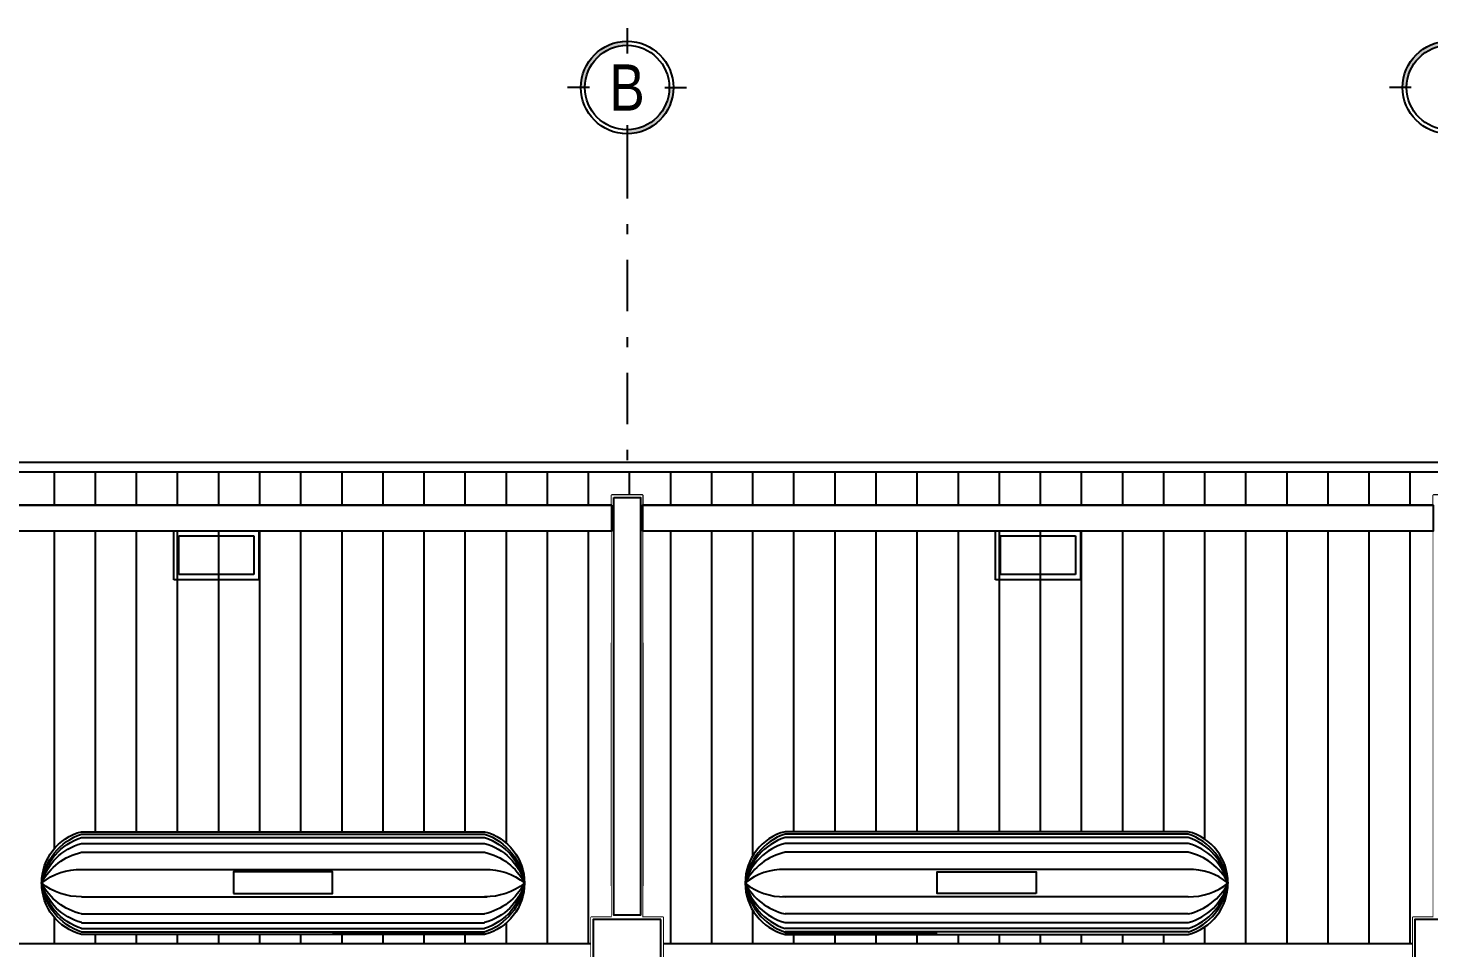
# Model space of a CAD drawing. Extents: x -133 to 84, y -2 to 88.
# Drawn here: x -66.92 to -53.28, y 8.15 to 17.11 of the extents above; entities that cross this region are included whole.
import ezdxf
from ezdxf.enums import TextEntityAlignment as Align

# ---------------------------------------------------------------- set-up
doc = ezdxf.new("R2010")
doc.units = 0
doc.header["$MEASUREMENT"] = 0
doc.set_wipeout_variables(frame=1)
doc.linetypes.add('RHCG02-4502(DOS ARA)AR-FA-002-08$0$CENTER', pattern=[2, 1.25, -0.25, 0.25, -0.25])
doc.linetypes.add('RHCG02-4502(DOS ARA)AR-FA-002-08$0$DASHDOT', pattern=[1, 0.5, -0.25, 0, -0.25])
for name, color, linetype in [('luminarias', 3, 'Continuous'), ('RHCG02-4502(DOS ARA)AR-FA-002-08$0$arq-columnas wp', 1, 'Continuous'), ('RHCG02-4502(DOS ARA)AR-FA-002-08$0$arq-ejes-circulo', 1, 'Continuous'), ('RHCG02-4502(DOS ARA)AR-FA-002-08$0$arq-ejes-principales', 1, 'RHCG02-4502(DOS ARA)AR-FA-002-08$0$DASHDOT'), ('RHCG02-4502(DOS ARA)AR-FA-002-08$0$arq-fachada', 252, 'Continuous'), ('RHCG02-4502(DOS ARA)AR-FA-002-08$0$arq-paredes', 4, 'Continuous'), ('RHCG02-4502(DOS ARA)AR-FA-002-08$0$arq-text-ejes', 2, 'Continuous'), ('RHCG02-4502(DOS ARA)AR-FA-002-08$0$COTAS', 2, 'Continuous')]:
    doc.layers.add(name, color=color, linetype=linetype)
doc.styles.add('RHCG02-4502(DOS ARA)AR-FA-002-08$0$dape 2', font='ARIALN.TTF', dxfattribs={"height": 0.25})

# ---------------------------------------------------------------- blocks, each defined once
blk = doc.blocks.new('*U29')
at = {"linetype": 'Continuous'}
h = blk.add_hatch(color=251, dxfattribs=at)
h.paths.add_polyline_path([(0.1643, 0.326), (0.1803, 0.326, -0.414214), (0, 0.1457), (0, 0.1617, 0.414214)])
h.paths.add_polyline_path([(-0.1643, 0.326), (-0.1803, 0.326, -0.414214), (0, 0.5063), (0, 0.4903, 0.414214)])
for p, q in [((0, 0.5577), (0, 0.4724)), ((0, 0.5432), (0, 0.4579)), ((-0.1464, 0.326), (-0.2317, 0.326)), ((0.1464, 0.326), (0.2317, 0.326)), ((0, 0.1796), (0, 0.0943))]:
    blk.add_line(p, q, dxfattribs=at)
at = {"linetype": 'RHCG02-4502(DOS ARA)AR-FA-002-08$0$CENTER', "ltscale": 0.7}
blk.add_line((0, 0.1457), (0, 0.1457), dxfattribs=at)
at = {"linetype": 'Continuous'}
for radius in [0.1803, 0.1643]:
    blk.add_circle((0, 0.326), radius, dxfattribs=at)
blk = doc.blocks.new('RHCG02-4502(DOS ARA)AR-FA-002-08$0$tanque lpg')
at = {"layer": 'RHCG02-4502(DOS ARA)AR-FA-002-08$0$COTAS', "color": 251, "linetype": 'Continuous'}
for p, q in [((-0.993, 0.482), (-0.993, 1.962)), ((-0.976, -1.962), (-0.976, 1.962)), ((-0.976, 0.482), (-0.976, 1.962)), ((-0.944, -1.962), (-0.944, 1.962)), ((-0.886, -1.962), (-0.886, 1.962)), ((-0.8, -1.962), (-0.8, 1.962)), ((-0.633, -1.962), (-0.633, 1.987)), ((-0.367, -1.962), (-0.367, 1.987)), ((-0.2, -1.962), (-0.2, 1.962)), ((-0.114, -1.962), (-0.114, 1.962)), ((-0.056, -1.962), (-0.056, 1.962)), ((-0.024, -1.962), (-0.024, 1.962)), ((-0.056, -1.962), (-0.056, -1.723)), ((-0.024, -1.962), (-0.024, -1.723))]:
    blk.add_line(p, q, dxfattribs=at)
at = {"layer": 'RHCG02-4502(DOS ARA)AR-FA-002-08$0$COTAS', "color": 2, "linetype": 'Continuous'}
blk.add_lwpolyline([(-1, 1.962), (-1, 1.962), (-1, 1.962), (-1, 1.962), (-1, 1.962), (-1, -1.962, 0.775689), (0, -1.962), (0, -1.962), (0, -1.962), (0, -1.962), (0, -1.962), (0, 1.962), (0, 1.962), (0, 1.962), (0, 1.962), (0, 1.962, 0.775689)], format="xyb", close=True, dxfattribs=at)
at = {"layer": 'RHCG02-4502(DOS ARA)AR-FA-002-08$0$COTAS', "color": 4, "linetype": 'Continuous'}
blk.add_lwpolyline([(-0.603, -0.482), (-0.603, 0.482), (-0.392, 0.482), (-0.392, -0.482)], close=True, dxfattribs=at)
at = {"layer": 'RHCG02-4502(DOS ARA)AR-FA-002-08$0$COTAS', "color": 251, "linetype": 'Continuous'}
for centre, radius, start, end in [((-0.431, 1.778), 0.576, 96.9246, 161.375), ((-0.394, 1.781), 0.578, 100.5255, 161.7872), ((-0.35, 1.816), 0.555, 105.6381, 164.6931), ((-0.237, 1.838), 0.576, 117.2581, 167.5734), ((-0.045, 1.979), 0.588, 140.8951, 181.66), ((-0.569, 1.778), 0.576, 18.625, 83.0754), ((-0.606, 1.781), 0.578, 18.2128, 79.4745), ((-0.65, 1.816), 0.555, 15.3069, 74.3619), ((-0.763, 1.838), 0.576, 12.4266, 62.7419), ((-0.955, 1.979), 0.588, 358.34, 39.1049), ((-0.431, -1.778), 0.576, 198.625, 263.0754), ((-0.394, -1.781), 0.578, 198.2128, 259.4745), ((-0.35, -1.816), 0.555, 195.3069, 254.3619), ((-0.237, -1.838), 0.576, 192.4266, 242.7419), ((-0.045, -1.979), 0.588, 178.34, 219.1049), ((-0.569, -1.778), 0.576, 276.9246, 341.375), ((-0.606, -1.781), 0.578, 280.5255, 341.7872), ((-0.65, -1.816), 0.555, 285.6381, 344.6931), ((-0.763, -1.838), 0.576, 297.2581, 347.5734), ((-0.955, -1.979), 0.588, 320.8951, 1.66)]:
    blk.add_arc(centre, radius, start, end, dxfattribs=at)

msp = doc.modelspace()

# ---------------------------------------------------------------- linework, layer by layer
at = {"layer": 'luminarias', "color": 6}
for p, q in [((-65.505, 12.214), (-64.676, 12.214)), ((-65.505, 11.737), (-65.505, 12.214)), ((-65.455, 12.164), (-64.726, 12.164)), ((-65.455, 11.787), (-65.455, 12.164)), ((-64.726, 12.164), (-64.726, 11.787)), ((-64.676, 12.214), (-64.676, 11.737)), ((-57.505, 12.214), (-56.676, 12.214)), ((-57.505, 11.737), (-57.505, 12.214)), ((-57.455, 12.164), (-56.726, 12.164)), ((-57.455, 11.787), (-57.455, 12.164)), ((-56.726, 12.164), (-56.726, 11.787)), ((-56.676, 12.214), (-56.676, 11.737)), ((-64.676, 11.737), (-65.505, 11.737)), ((-64.726, 11.787), (-65.455, 11.787)), ((-56.676, 11.737), (-57.505, 11.737)), ((-56.726, 11.787), (-57.455, 11.787))]:
    msp.add_line(p, q, dxfattribs=at)
at = {"layer": 'RHCG02-4502(DOS ARA)AR-FA-002-08$0$arq-columnas wp', "color": 1}
for points in [[(-61.441, 0), (-60.741, 0), (-60.741, 8.45), (-60.941, 8.45), (-60.941, 12.559), (-61.241, 12.559), (-61.241, 8.45), (-61.441, 8.45)], [(-53.441, 0), (-52.741, 0), (-52.741, 8.45), (-52.941, 8.45), (-52.941, 12.559), (-53.241, 12.559), (-53.241, 8.45), (-53.441, 8.45)]]:
    msp.add_lwpolyline(points, close=True, dxfattribs=at)
at = {"layer": 'RHCG02-4502(DOS ARA)AR-FA-002-08$0$arq-ejes-principales'}
msp.add_line((-61.091, 15.95), (-61.091, 12.883), dxfattribs=at)
at = {"layer": 'RHCG02-4502(DOS ARA)AR-FA-002-08$0$arq-fachada', "color": 2}
msp.add_lwpolyline([(-84.941, 12.464), (-77.241, 12.464), (-77.241, 12.559), (-76.941, 12.559), (-76.941, 12.464), (-69.241, 12.464), (-69.241, 12.559), (-68.941, 12.559), (-68.941, 12.464), (-61.241, 12.464), (-61.241, 12.559), (-60.941, 12.559), (-60.941, 12.464), (-53.241, 12.464), (-53.241, 12.559), (-52.941, 12.559), (-52.941, 8.45), (-52.916, 8.45), (-52.916, 12.783), (-68.847, 12.783), (-68.847, 12.77), (-68.947, 12.77), (-68.947, 13.7), (-93.241, 13.7)], dxfattribs=at)
at = {"layer": 'RHCG02-4502(DOS ARA)AR-FA-002-08$0$arq-fachada', "color": 1}
for points in [[(-68.847, 12.883), (-52.816, 12.883), (-52.816, 12.783), (-68.847, 12.783)], [(-61.241, 11.123), (-60.941, 11.123), (-60.941, 8.758), (-61.241, 8.758)]]:
    msp.add_lwpolyline(points, close=True, dxfattribs=at)
at = {"layer": 'RHCG02-4502(DOS ARA)AR-FA-002-08$0$arq-fachada', "color": 2}
for points in [[(-68.941, 12.214), (-61.241, 12.214), (-61.241, 8.45), (-61.441, 8.45), (-61.441, 8.193), (-68.741, 8.193), (-68.741, 8.45), (-68.941, 8.45)], [(-60.941, 12.214), (-53.241, 12.214), (-53.241, 8.45), (-53.441, 8.45), (-53.441, 8.193), (-60.741, 8.193), (-60.741, 8.45), (-60.941, 8.45)]]:
    msp.add_lwpolyline(points, close=True, dxfattribs=at)

# ---------------------------------------------------------------- block references
at = {"layer": 'RHCG02-4502(DOS ARA)AR-FA-002-08$0$arq-ejes-circulo', "xscale": 2.5, "yscale": 2.5, "zscale": 2.5}
for p in [(-61.091, 15.714), (-53.091, 15.714)]:
    msp.add_blockref('*U29', p, dxfattribs=at)
at = {"layer": 'RHCG02-4502(DOS ARA)AR-FA-002-08$0$arq-paredes', "color": 1, "linetype": 'Continuous', "xscale": -1, "rotation": 270}
msp.add_blockref('RHCG02-4502(DOS ARA)AR-FA-002-08$0$tanque lpg', (-64.44, 9.284), dxfattribs=at)
at = {"layer": 'RHCG02-4502(DOS ARA)AR-FA-002-08$0$arq-paredes', "color": 1, "linetype": 'Continuous', "rotation": 90}
msp.add_blockref('RHCG02-4502(DOS ARA)AR-FA-002-08$0$tanque lpg', (-57.591, 9.284), dxfattribs=at)

# ---------------------------------------------------------------- texts
at = {"layer": 'RHCG02-4502(DOS ARA)AR-FA-002-08$0$arq-text-ejes', "style": 'RHCG02-4502(DOS ARA)AR-FA-002-08$0$dape 2'}
msp.add_text('B', height=0.45, dxfattribs=at).set_placement((-61.091, 16.529), align=Align.MIDDLE)

# ---------------------------------------------------------------- next in the draw order: wipeouts: each hides what was drawn before it
at = {"color": 1}
for points in [[(-61.441, 0), (-60.741, 0), (-60.741, 8.45), (-60.941, 8.45), (-60.941, 12.559), (-61.241, 12.559), (-61.241, 8.45), (-61.441, 8.45)], [(-53.441, 0), (-52.741, 0), (-52.741, 8.45), (-52.941, 8.45), (-52.941, 12.559), (-53.241, 12.559), (-53.241, 8.45), (-53.441, 8.45)]]:
    msp.add_wipeout(points, dxfattribs=at).dxf.layer = 'RHCG02-4502(DOS ARA)AR-FA-002-08$0$arq-columnas wp'

# ---------------------------------------------------------------- next in the draw order: hatches: boundary and pattern name
at = {"layer": 'RHCG02-4502(DOS ARA)AR-FA-002-08$0$arq-fachada'}
h = msp.add_hatch(dxfattribs=at)
h.set_pattern_fill('_USER', color=251, scale=0.4, angle=90, style=0, pattern_type=0)
h.set_pattern_definition([(90, (-2499.06638, 935.8342), (-0.4, 2e-17), [])])
h.paths.add_polyline_path([(-68.947, 13.7), (-93.241, 13.7), (-93.241, 12.883), (-92.816, 12.883), (-92.816, 12.783), (-92.816, 12.464), (-85.241, 12.464), (-85.241, 12.559), (-84.941, 12.559), (-84.941, 12.464), (-77.241, 12.464), (-77.241, 12.559), (-76.941, 12.559), (-76.941, 12.464), (-69.241, 12.464), (-69.241, 12.559), (-68.941, 12.559), (-68.941, 12.464), (-61.241, 12.464), (-61.241, 12.559), (-60.941, 12.559), (-60.941, 12.464), (-53.241, 12.464), (-53.241, 12.559), (-52.941, 12.559), (-52.941, 8.45), (-52.916, 8.45), (-52.916, 12.783), (-68.847, 12.783), (-68.847, 12.77), (-68.947, 12.77)])
h.paths.add_polyline_path([(-85.241, 12.214), (-92.816, 12.214), (-92.816, 8.45), (-92.741, 8.45), (-92.741, 8.193), (-85.441, 8.193), (-85.441, 8.45), (-85.241, 8.45)])
h.paths.add_polyline_path([(-77.241, 12.214), (-84.941, 12.214), (-84.941, 8.45), (-84.741, 8.45), (-84.741, 8.193), (-77.441, 8.193), (-77.441, 8.45), (-77.241, 8.45)])
h.paths.add_polyline_path([(-69.241, 12.214), (-76.941, 12.214), (-76.941, 8.45), (-76.741, 8.45), (-76.741, 8.193), (-69.441, 8.193), (-69.441, 8.45), (-69.241, 8.45)])
h.paths.add_polyline_path([(-61.241, 12.214), (-68.941, 12.214), (-68.941, 8.45), (-68.741, 8.45), (-68.741, 8.193), (-61.441, 8.193), (-61.441, 8.45), (-61.241, 8.45)])
h.paths.add_polyline_path([(-62.478, 9.284, -0.775689), (-62.478, 8.284), (-66.402, 8.284, -0.775689), (-66.402, 9.284)], flags=16)
h.paths.add_polyline_path([(-53.241, 12.214), (-60.941, 12.214), (-60.941, 8.45), (-60.741, 8.45), (-60.741, 8.193), (-53.441, 8.193), (-53.441, 8.45), (-53.241, 8.45)])
h.paths.add_polyline_path([(-55.629, 9.284, -0.775689), (-55.629, 8.284), (-59.553, 8.284, -0.775689), (-59.553, 9.284)], flags=16)

# ---------------------------------------------------------------- next in the draw order: linework, layer by layer
at = {"layer": 'RHCG02-4502(DOS ARA)AR-FA-002-08$0$arq-columnas wp', "color": 4}
msp.add_lwpolyline([(-61.221, 12.539), (-60.961, 12.539), (-60.961, 8.47), (-61.221, 8.47)], close=True, dxfattribs=at)
at = {"layer": 'RHCG02-4502(DOS ARA)AR-FA-002-08$0$arq-columnas wp', "color": 6}
for points in [[(-60.761, 8.43), (-61.421, 8.43), (-61.421, 0.02), (-60.761, 0.02)], [(-52.761, 8.43), (-53.421, 8.43), (-53.421, 0.02), (-52.761, 0.02)]]:
    msp.add_lwpolyline(points, close=True, dxfattribs=at)
at = {"layer": 'RHCG02-4502(DOS ARA)AR-FA-002-08$0$arq-fachada', "color": 2}
for points in [[(-61.241, 12.464), (-68.941, 12.464), (-68.941, 12.214), (-61.241, 12.214)], [(-53.241, 12.464), (-60.941, 12.464), (-60.941, 12.214), (-53.241, 12.214)]]:
    msp.add_lwpolyline(points, close=True, dxfattribs=at)

doc.saveas('drawing.dxf')
